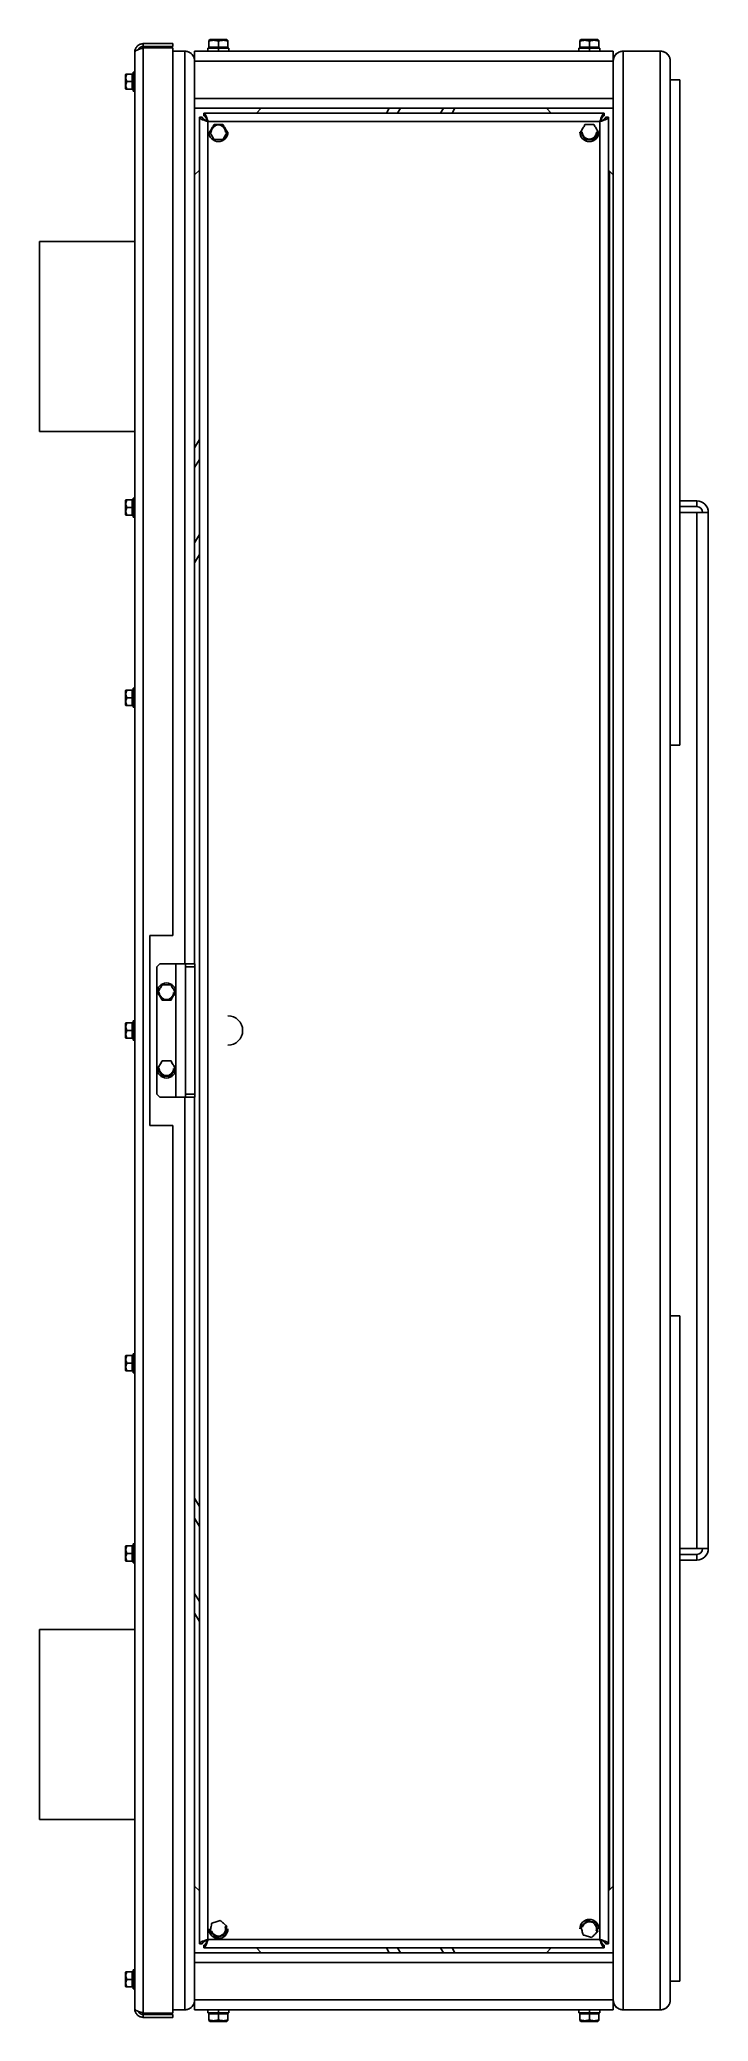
# Paper-space layout '_Destra' of a CAD drawing. Header units: millimetres. Extents: x -136 to 216, y -521 to 521.
import ezdxf

# ---------------------------------------------------------------- set-up
doc = ezdxf.new("R2010")
doc.units = ezdxf.units.MM

psp = doc.layouts.new('_Destra')

# ---------------------------------------------------------------- linework, layer by layer
at = {"color": 7, "linetype": 'Continuous', "lineweight": 25}
for p, q in [((-85.8, -514.5), (-85.8, 514.5)), ((-81.3, 519), (-81.3, 517.5)), ((-81.3, 519), (-65.8, 519)), ((-81.3, 517.5), (-65.8, 517.5)), ((-81.3, -516.8), (-81.3, 516.8)), ((-81.3, 516.8), (-65.8, 516.8)), ((-65.8, 517.5), (-65.8, 519)), ((-65.8, 516.8), (-65.8, 50)), ((-59.5, 515), (-65.8, 515)), ((-59.5, 515), (-59.5, 35)), ((-54.3, 515), (-54.3, 35)), ((-54.3, 515), (165.7, 515)), ((-47.3, 516.6), (-47.3, 515)), ((-36.3, 516.6), (-47.3, 516.6)), ((-46.1, 521.1), (-46.8, 520.7)), ((-46.8, 520.7), (-46.8, 517.1)), ((-46.8, 517.1), (-36.8, 517.1)), ((-37.4, 521.1), (-46.1, 521.1)), ((-45.8, 517.1), (-45.8, 516.6)), ((-41.8, 521.1), (-41.8, 515)), ((-37.8, 516.6), (-37.8, 517.1)), ((-36.8, 520.7), (-37.4, 521.1)), ((-36.8, 520.7), (-36.8, 517.1)), ((-36.3, 515), (-36.3, 516.6)), ((147.7, 515), (147.7, 516.6)), ((158.7, 516.6), (147.7, 516.6)), ((148.9, 521.1), (148.2, 520.7)), ((148.2, 520.7), (148.2, 517.1)), ((148.2, 517.1), (158.2, 517.1)), ((157.6, 521.1), (148.9, 521.1)), ((149.2, 517.1), (149.2, 516.6)), ((153.2, 521.1), (153.2, 515)), ((157.2, 516.6), (157.2, 517.1)), ((158.2, 520.7), (157.6, 521.1)), ((158.2, 520.7), (158.2, 517.1)), ((158.7, 515), (158.7, 516.6)), ((165.7, 515), (165.7, -515)), ((170.9, 515), (190.5, 515)), ((170.9, 515), (170.9, -515)), ((190.5, 515), (190.5, -515)), ((-90.4, 503), (-90.6, 502.8)), ((-90.6, 502.8), (-90.6, 495.2)), ((-90.4, 503), (-87.1, 503)), ((-87.1, 495), (-87.1, 503)), ((-86.6, 502), (-87.1, 502)), ((-85.8, 504), (-86.6, 504)), ((-86.6, 504), (-86.6, 494)), ((-54.3, 509.8), (165.7, 509.8)), ((195.7, 509.8), (195.7, -509.8)), ((-90.6, 499), (-86.6, 499)), ((-90.6, 495.2), (-90.4, 495)), ((-90.4, 495), (-87.1, 495)), ((-87.1, 496), (-86.6, 496)), ((-85.8, 496.3), (-86.6, 496.3)), ((-86.6, 494), (-85.8, 494)), ((-54.3, 490.2), (165.7, 490.2)), ((200.7, 500), (195.7, 500)), ((200.7, 500), (200.7, 150)), ((-54.3, 485), (165.7, 485)), ((-51.8, -480.3), (-51.8, 480.3)), ((-51.8, 480.3), (-50.3, 480.3)), ((161, 482.5), (-49.5, 482.5)), ((-49.5, 482.5), (-49.5, 481)), ((-21.8, 482.5), (-19.3, 485)), ((46.5, 482.5), (47.9, 485)), ((52.4, 482.5), (53.9, 485)), ((75, 482.5), (76.5, 485)), ((81, 482.5), (82.4, 485)), ((130.7, 485), (133.2, 482.5)), ((161, 482.5), (161, 481)), ((163.2, 480.3), (161.7, 480.3)), ((163.2, -480.3), (163.2, 480.3)), ((-47.3, 478), (-47.3, -478)), ((158.7, 478), (-47.3, 478)), ((-45.5, 472.5), (-46.4, 472.5)), ((-38, 472.5), (-37.1, 472.5)), ((149.5, 472.5), (148.6, 472.5)), ((157, 472.5), (157.9, 472.5)), ((158.7, -478), (158.7, 478)), ((-54.3, 450), (-51.8, 452.5)), ((163.2, 452.5), (165.7, 450)), ((163.7, 452), (163.7, -452)), ((-135.8, 415), (-135.8, 315)), ((-135.8, 415), (-85.8, 415)), ((163.2, 345), (163.7, 345)), ((-135.8, 315), (-85.8, 315)), ((-54.3, 306.4), (-51.8, 310.8)), ((-54.3, 296), (-51.8, 300.3)), ((-90.4, 279), (-90.6, 278.8)), ((-90.6, 278.8), (-90.6, 271.2)), ((-90.6, 275), (-86.6, 275)), ((-90.6, 271.2), (-90.4, 271)), ((-90.4, 279), (-87.1, 279)), ((-90.4, 271), (-87.1, 271)), ((-87.1, 271), (-87.1, 279)), ((-86.6, 278), (-87.1, 278)), ((-87.1, 272), (-86.6, 272)), ((-85.8, 280), (-86.6, 280)), ((-86.6, 280), (-86.6, 270)), ((-85.8, 272.3), (-86.6, 272.3)), ((200.7, 278.5), (209.7, 278.5)), ((200.7, 275.5), (209.7, 275.5)), ((215.7, 272.5), (200.7, 272.5)), ((209.7, 275.5), (209.7, 278.5)), ((209.7, 272.5), (209.7, -272.5)), ((215.7, 272.5), (215.7, -272.5)), ((-86.6, 270), (-85.8, 270)), ((-54.3, 256.5), (-51.8, 260.9)), ((-54.3, 246), (-51.8, 250.4)), ((-90.4, 179), (-90.6, 178.8)), ((-90.6, 178.8), (-90.6, 171.2)), ((-90.4, 179), (-87.1, 179)), ((-87.1, 171), (-87.1, 179)), ((-86.6, 178), (-87.1, 178)), ((-85.8, 180), (-86.6, 180)), ((-86.6, 180), (-86.6, 170)), ((-90.6, 175), (-86.6, 175)), ((-90.6, 171.2), (-90.4, 171)), ((-90.4, 171), (-87.1, 171)), ((-87.1, 172), (-86.6, 172)), ((-85.8, 172.3), (-86.6, 172.3)), ((-86.6, 170), (-85.8, 170)), ((200.7, 150), (195.7, 150)), ((-65.8, 50), (-77.8, 50)), ((-77.8, 50), (-77.8, -50)), ((-72.6, 35), (-74.1, 33.5)), ((-74.1, -33.5), (-74.1, 33.5)), ((-72.6, 35), (-54.1, 35)), ((-64.1, -35), (-64.1, 35)), ((-59.1, -35), (-59.1, 35)), ((-54.1, 33.5), (-59.1, 33.5)), ((-54.1, -35), (-54.1, 35)), ((-72.8, 20), (-73.7, 20)), ((-65.3, 20), (-64.4, 20)), ((-90.4, 4), (-90.6, 3.8)), ((-90.6, 3.8), (-90.6, -3.8)), ((-90.4, 4), (-87.1, 4)), ((-87.1, -4), (-87.1, 4)), ((-86.6, 3), (-87.1, 3)), ((-85.8, 5), (-86.6, 5)), ((-86.6, 5), (-86.6, -5)), ((-90.6, 0), (-86.6, 0)), ((-90.6, -3.8), (-90.4, -4)), ((-90.4, -4), (-87.1, -4)), ((-87.1, -3), (-86.6, -3)), ((-85.8, -2.7), (-86.6, -2.7)), ((-86.6, -5), (-85.8, -5)), ((-72.8, -20), (-73.7, -20)), ((-65.3, -20), (-64.4, -20)), ((-74.1, -33.5), (-72.6, -35)), ((-72.6, -35), (-54.1, -35)), ((-59.5, -35), (-59.5, -515)), ((-59.1, -33.5), (-54.1, -33.5)), ((-54.3, -35), (-54.3, -515)), ((-77.8, -50), (-65.8, -50)), ((-65.8, -50), (-65.8, -516.8)), ((200.7, -150), (195.7, -150)), ((200.7, -150), (200.7, -500)), ((-90.4, -171), (-90.6, -171.2)), ((-90.6, -171.2), (-90.6, -178.8)), ((-90.6, -175), (-86.6, -175)), ((-90.4, -171), (-87.1, -171)), ((-87.1, -179), (-87.1, -171)), ((-86.6, -172), (-87.1, -172)), ((-85.8, -170), (-86.6, -170)), ((-86.6, -170), (-86.6, -180)), ((-90.6, -178.8), (-90.4, -179)), ((-90.4, -179), (-87.1, -179)), ((-87.1, -178), (-86.6, -178)), ((-85.8, -177.7), (-86.6, -177.7)), ((-86.6, -180), (-85.8, -180)), ((-54.3, -246), (-51.8, -250.4)), ((-54.3, -256.5), (-51.8, -260.9)), ((-85.8, -270), (-86.6, -270)), ((-86.6, -270), (-86.6, -280)), ((-90.4, -271), (-90.6, -271.2)), ((-90.6, -271.2), (-90.6, -278.8)), ((-90.6, -275), (-86.6, -275)), ((-90.6, -278.8), (-90.4, -279)), ((-90.4, -271), (-87.1, -271)), ((-90.4, -279), (-87.1, -279)), ((-87.1, -279), (-87.1, -271)), ((-86.6, -272), (-87.1, -272)), ((-87.1, -278), (-86.6, -278)), ((-85.8, -277.7), (-86.6, -277.7)), ((-86.6, -280), (-85.8, -280)), ((215.7, -272.5), (200.7, -272.5)), ((209.7, -275.5), (200.7, -275.5)), ((209.7, -278.5), (200.7, -278.5)), ((209.7, -275.5), (209.7, -278.5)), ((-54.3, -296), (-51.8, -300.3)), ((-54.3, -306.4), (-51.8, -310.8)), ((-135.8, -315), (-135.8, -415)), ((-135.8, -315), (-85.8, -315)), ((163.2, -345), (163.7, -345)), ((163.2, -346.2), (163.7, -346.2)), ((-135.8, -415), (-85.8, -415)), ((-51.8, -452.5), (-54.3, -450)), ((165.7, -450), (163.2, -452.5)), ((-47.3, -478), (158.7, -478)), ((-45.3, -473.7), (-46.1, -474)), ((-38.2, -471.3), (-37.4, -471)), ((149.6, -471.5), (148.8, -471.2)), ((156.8, -473.6), (157.7, -473.8)), ((-54.3, -485), (165.7, -485)), ((-51.8, -480.3), (-50.3, -480.3)), ((-49.5, -482.5), (-49.5, -481)), ((-49.5, -482.5), (161, -482.5)), ((-19.3, -485), (-21.8, -482.5)), ((46.5, -482.5), (47.9, -485)), ((52.4, -482.5), (53.9, -485)), ((75, -482.5), (76.5, -485)), ((81, -482.5), (82.4, -485)), ((133.2, -482.5), (130.7, -485)), ((161, -482.5), (161, -481)), ((163.2, -480.3), (161.7, -480.3)), ((-90.4, -495), (-90.6, -495.2)), ((-90.6, -495.2), (-90.6, -502.8)), ((-90.6, -499), (-86.6, -499)), ((-90.4, -495), (-87.1, -495)), ((-87.1, -503), (-87.1, -495)), ((-86.6, -496), (-87.1, -496)), ((-85.8, -494), (-86.6, -494)), ((-86.6, -494), (-86.6, -504)), ((-54.3, -490.2), (165.7, -490.2)), ((200.7, -500), (195.7, -500)), ((-90.6, -502.8), (-90.4, -503)), ((-90.4, -503), (-87.1, -503)), ((-87.1, -502), (-86.6, -502)), ((-85.8, -501.7), (-86.6, -501.7)), ((-86.6, -504), (-85.8, -504)), ((-54.3, -509.8), (165.7, -509.8)), ((-81.3, -516.8), (-65.8, -516.8)), ((-81.3, -519), (-81.3, -517.5)), ((-81.3, -517.5), (-65.8, -517.5)), ((-65.8, -519), (-81.3, -519)), ((-59.5, -515), (-65.8, -515)), ((-65.8, -517.5), (-65.8, -519)), ((-54.3, -515), (165.7, -515)), ((-47.3, -515), (-47.3, -516.6)), ((-47.3, -516.6), (-36.3, -516.6)), ((-46.8, -520.7), (-46.8, -517.1)), ((-36.8, -517.1), (-46.8, -517.1)), ((-46.8, -520.7), (-46.1, -521.1)), ((-45.8, -516.6), (-45.8, -517.1)), ((-41.8, -521.1), (-41.8, -515)), ((-37.8, -517.1), (-37.8, -516.6)), ((-37.4, -521.1), (-36.8, -520.7)), ((-36.8, -520.7), (-36.8, -517.1)), ((-36.3, -516.6), (-36.3, -515)), ((147.7, -515), (147.7, -516.6)), ((147.7, -516.6), (158.7, -516.6)), ((148.2, -520.7), (148.2, -517.1)), ((158.2, -517.1), (148.2, -517.1)), ((148.2, -520.7), (148.9, -521.1)), ((149.2, -516.6), (149.2, -517.1)), ((153.2, -521.1), (153.2, -515)), ((157.2, -517.1), (157.2, -516.6)), ((157.6, -521.1), (158.2, -520.7)), ((158.2, -520.7), (158.2, -517.1)), ((158.7, -516.6), (158.7, -515)), ((190.5, -515), (170.9, -515)), ((-46.1, -521.1), (-37.4, -521.1)), ((148.9, -521.1), (157.6, -521.1))]:
    psp.add_line(p, q, dxfattribs=at)
for centre, radius, start, end in [((-41.8, 472.5), 5, 180, 360), ((-41.8, 472.5), 3.75, 0, 180), ((153.2, 472.5), 5, 180, 360), ((153.2, 472.5), 3.75, 180, 0), ((209.7, 272.5), 6, 0, 90), ((209.7, 272.5), 3, 0, 90), ((-69.1, 20), 5, 360, 180), ((-69.1, 20), 3.75, 180, 0), ((-36.8, 0), 7.75, 270, 90), ((-69.1, -20), 5, 180, 360), ((-69.1, -20), 3.75, 180, 0), ((209.7, -272.5), 3, 270, 0), ((209.7, -272.5), 6, 270, 0), ((153.2, -472.5), 5, 360, 180), ((153.2, -472.5), 3.75, 343.7651, 163.7651), ((-41.8, -472.5), 5, 180, 360), ((-41.8, -472.5), 3.75, 198.5365, 18.5365)]:
    psp.add_arc(centre, radius, start, end, dxfattribs=at)
for points in [[(-81.3, 519), (-81.8, 518.9), (-83, 518.8), (-84.5, 517.8), (-85.6, 516.3), (-85.7, 515.1), (-85.8, 514.5)], [(-85.8, 514.5), (-85.7, 514.7), (-85.6, 515.1), (-84.5, 515.6), (-83, 516.2), (-81.8, 516.6), (-81.3, 516.8)], [(-51.8, 480.3), (-51.7, 480.1), (-51.6, 479.7), (-50.5, 479.1), (-49, 478.6), (-47.8, 478.2), (-47.3, 478)], [(-50.3, 480.3), (-50.2, 480.1), (-50.1, 479.7), (-49.4, 479.1), (-48.4, 478.6), (-47.6, 478.2), (-47.3, 478)], [(-47.3, 478), (-47.4, 478.6), (-47.8, 479.8), (-48.4, 481.3), (-49, 482.3), (-49.4, 482.4), (-49.5, 482.5)], [(-47.3, 478), (-47.4, 478.4), (-47.8, 479.2), (-48.4, 480.2), (-49, 480.9), (-49.4, 481), (-49.5, 481)], [(161, 482.5), (160.8, 482.4), (160.5, 482.3), (159.9, 481.3), (159.3, 479.8), (158.9, 478.6), (158.7, 478)], [(161, 481), (160.8, 481), (160.5, 480.9), (159.9, 480.2), (159.3, 479.2), (158.9, 478.4), (158.7, 478)], [(158.7, 478), (159.3, 478.2), (160.5, 478.6), (162, 479.1), (163, 479.7), (163.2, 480.1), (163.2, 480.3)], [(158.7, 478), (159.1, 478.2), (159.9, 478.6), (160.9, 479.1), (161.6, 479.7), (161.7, 480.1), (161.7, 480.3)], [(-47.3, -478), (-47.8, -478.2), (-49, -478.6), (-50.5, -479.1), (-51.6, -479.7), (-51.7, -480.1), (-51.8, -480.3)], [(-47.3, -478), (-47.6, -478.2), (-48.4, -478.6), (-49.4, -479.1), (-50.1, -479.7), (-50.2, -480.1), (-50.3, -480.3)], [(-49.5, -482.5), (-49.4, -482.4), (-49, -482.3), (-48.4, -481.3), (-47.8, -479.8), (-47.4, -478.6), (-47.3, -478)], [(-49.5, -481), (-49.4, -481), (-49, -480.9), (-48.4, -480.2), (-47.8, -479.2), (-47.4, -478.4), (-47.3, -478)], [(163.2, -480.3), (163.2, -480.1), (163, -479.7), (162, -479.1), (160.5, -478.6), (159.3, -478.2), (158.7, -478)], [(161.7, -480.3), (161.7, -480.1), (161.6, -479.7), (160.9, -479.1), (159.9, -478.6), (159.1, -478.2), (158.7, -478)], [(158.7, -478), (158.9, -478.6), (159.3, -479.8), (159.9, -481.3), (160.5, -482.3), (160.8, -482.4), (161, -482.5)], [(158.7, -478), (158.9, -478.4), (159.3, -479.2), (159.9, -480.2), (160.5, -480.9), (160.8, -481), (161, -481)], [(-81.3, -516.8), (-81.8, -516.6), (-83, -516.2), (-84.5, -515.6), (-85.6, -515.1), (-85.7, -514.7), (-85.8, -514.5)], [(-85.8, -514.5), (-85.7, -515.1), (-85.6, -516.3), (-84.5, -517.8), (-83, -518.8), (-81.8, -518.9), (-81.3, -519)]]:
    psp.add_open_spline(points, degree=3, dxfattribs=at)
for points, knots in [([(-81.3, 517.5), (-81.6, 517.5), (-82.4, 517.4), (-83.4, 516.7), (-83.7, 516.1), (-83.9, 515.9)], [0, 0, 0, 0, 0.359996, 0.719991, 1, 1, 1, 1]), ([(-59.5, 515), (-59, 515), (-57.9, 514.9), (-56.5, 514.2), (-55.3, 513), (-54.4, 511.5), (-54.3, 510.4), (-54.3, 509.8)], [0, 0, 0, 0, 0.146754, 0.316126, 0.510248, 0.757793, 1, 1, 1, 1]), ([(-54.3, 509.8), (-54.3, 510.3), (-54.4, 511.2), (-55, 512.6), (-56, 513.8), (-57.1, 514.5), (-58.3, 514.9), (-59.1, 515), (-59.5, 515)], [0, 0, 0, 0, 0.204354, 0.415712, 0.616815, 0.759332, 0.886228, 1, 1, 1, 1]), ([(-46.8, 520.3), (-45.9, 520.5), (-44.3, 521), (-42.6, 520.5), (-41.8, 520.3)], [0, 0, 0, 0, 0.499067, 1, 1, 1, 1]), ([(-41.8, 520.3), (-40.9, 520.5), (-39.3, 521), (-37.6, 520.5), (-36.8, 520.3)], [0, 0, 0, 0, 0.499067, 1, 1, 1, 1]), ([(148.2, 520.3), (149.1, 520.5), (150.7, 521), (152.4, 520.5), (153.2, 520.3)], [0, 0, 0, 0, 0.499067, 1, 1, 1, 1]), ([(153.2, 520.3), (154.1, 520.5), (155.7, 521), (157.4, 520.5), (158.2, 520.3)], [0, 0, 0, 0, 0.499067, 1, 1, 1, 1]), ([(170.9, 515), (170.5, 515), (169.4, 514.9), (168, 514.2), (166.7, 513), (165.9, 511.5), (165.8, 510.4), (165.7, 509.8)], [0, 0, 0, 0, 0.146754, 0.316126, 0.510248, 0.757793, 1, 1, 1, 1]), ([(165.7, 509.8), (165.8, 510.3), (165.9, 511.2), (166.5, 512.6), (167.5, 513.8), (168.6, 514.5), (169.8, 514.9), (170.6, 515), (170.9, 515)], [0, 0, 0, 0, 0.204354, 0.415712, 0.616815, 0.759332, 0.886228, 1, 1, 1, 1]), ([(195.7, 509.8), (195.7, 510.3), (195.6, 511.2), (195, 512.6), (194, 513.8), (192.9, 514.5), (191.7, 514.9), (190.9, 515), (190.5, 515)], [0, 0, 0, 0, 0.204354, 0.415712, 0.616815, 0.759332, 0.886228, 1, 1, 1, 1]), ([(190.5, 515), (191, 515), (192.1, 514.9), (193.5, 514.2), (194.7, 513), (195.6, 511.5), (195.7, 510.4), (195.7, 509.8)], [0, 0, 0, 0, 0.146754, 0.316126, 0.510248, 0.757793, 1, 1, 1, 1]), ([(-90.1, 499), (-90.2, 499.7), (-90.6, 501), (-90.2, 502.3), (-90.1, 503)], [0, 0, 0, 0, 0.499067, 1, 1, 1, 1]), ([(-90.1, 495), (-90.2, 495.7), (-90.6, 497), (-90.2, 498.3), (-90.1, 499)], [0, 0, 0, 0, 0.499067, 1, 1, 1, 1]), ([(-44.1, 476.5), (-44.4, 475.8), (-45.2, 474.5), (-46, 473.2), (-46.4, 472.5)], [0, 0, 0, 0, 0.499067, 1, 1, 1, 1]), ([(-46.4, 472.5), (-46, 471.8), (-45.2, 470.5), (-44.4, 469.2), (-44.1, 468.5)], [0, 0, 0, 0, 0.499067, 1, 1, 1, 1]), ([(-39.4, 476.5), (-40.2, 476.5), (-41.8, 476.5), (-43.3, 476.5), (-44.1, 476.5)], [0, 0, 0, 0, 0.500142, 1, 1, 1, 1]), ([(-37.1, 472.5), (-37.5, 473.2), (-38.3, 474.5), (-39.1, 475.8), (-39.4, 476.5)], [0, 0, 0, 0, 0.499067, 1, 1, 1, 1]), ([(-39.4, 468.5), (-39.1, 469.2), (-38.3, 470.5), (-37.5, 471.8), (-37.1, 472.5)], [0, 0, 0, 0, 0.499067, 1, 1, 1, 1]), ([(150.9, 476.5), (150.6, 475.8), (149.8, 474.5), (149, 473.2), (148.6, 472.5)], [0, 0, 0, 0, 0.499067, 1, 1, 1, 1]), ([(148.6, 472.5), (149, 471.8), (149.8, 470.5), (150.6, 469.2), (150.9, 468.5)], [0, 0, 0, 0, 0.499067, 1, 1, 1, 1]), ([(155.6, 476.5), (154.8, 476.5), (153.2, 476.5), (151.7, 476.5), (150.9, 476.5)], [0, 0, 0, 0, 0.500142, 1, 1, 1, 1]), ([(157.9, 472.5), (157.5, 473.2), (156.7, 474.5), (155.9, 475.8), (155.6, 476.5)], [0, 0, 0, 0, 0.499067, 1, 1, 1, 1]), ([(155.6, 468.5), (155.9, 469.2), (156.7, 470.5), (157.5, 471.8), (157.9, 472.5)], [0, 0, 0, 0, 0.499067, 1, 1, 1, 1]), ([(-44.1, 468.5), (-43.3, 468.5), (-41.8, 468.5), (-40.2, 468.5), (-39.4, 468.5)], [0, 0, 0, 0, 0.499858, 1, 1, 1, 1]), ([(150.9, 468.5), (151.7, 468.5), (153.2, 468.5), (154.8, 468.5), (155.6, 468.5)], [0, 0, 0, 0, 0.499858, 1, 1, 1, 1]), ([(-90.1, 275), (-90.2, 275.7), (-90.6, 277), (-90.2, 278.3), (-90.1, 279)], [0, 0, 0, 0, 0.499067, 1, 1, 1, 1]), ([(-90.1, 271), (-90.2, 271.7), (-90.6, 273), (-90.2, 274.3), (-90.1, 275)], [0, 0, 0, 0, 0.499067, 1, 1, 1, 1]), ([(-90.1, 175), (-90.2, 175.7), (-90.6, 177), (-90.2, 178.3), (-90.1, 179)], [0, 0, 0, 0, 0.499067, 1, 1, 1, 1]), ([(-90.1, 171), (-90.2, 171.7), (-90.6, 173), (-90.2, 174.3), (-90.1, 175)], [0, 0, 0, 0, 0.499067, 1, 1, 1, 1]), ([(-71.4, 24), (-71.7, 23.3), (-72.5, 22), (-73.3, 20.7), (-73.7, 20)], [0, 0, 0, 0, 0.499067, 1, 1, 1, 1]), ([(-66.7, 24), (-67.5, 24), (-69.1, 24), (-70.6, 24), (-71.4, 24)], [0, 0, 0, 0, 0.500142, 1, 1, 1, 1]), ([(-64.4, 20), (-64.8, 20.7), (-65.6, 22), (-66.4, 23.3), (-66.7, 24)], [0, 0, 0, 0, 0.499067, 1, 1, 1, 1]), ([(-73.7, 20), (-73.3, 19.3), (-72.5, 18), (-71.7, 16.7), (-71.4, 16)], [0, 0, 0, 0, 0.499067, 1, 1, 1, 1]), ([(-71.4, 16), (-70.6, 16), (-69.1, 16), (-67.5, 16), (-66.7, 16)], [0, 0, 0, 0, 0.499858, 1, 1, 1, 1]), ([(-66.7, 16), (-66.4, 16.7), (-65.6, 18), (-64.8, 19.3), (-64.4, 20)], [0, 0, 0, 0, 0.499067, 1, 1, 1, 1]), ([(-90.1, 0), (-90.2, 0.7), (-90.6, 2), (-90.2, 3.3), (-90.1, 4)], [0, 0, 0, 0, 0.499067, 1, 1, 1, 1]), ([(-90.1, -4), (-90.2, -3.3), (-90.6, -2), (-90.2, -0.7), (-90.1, 0)], [0, 0, 0, 0, 0.499067, 1, 1, 1, 1]), ([(-71.4, -16), (-71.7, -16.7), (-72.5, -18), (-73.3, -19.3), (-73.7, -20)], [0, 0, 0, 0, 0.499067, 1, 1, 1, 1]), ([(-73.7, -20), (-73.3, -20.7), (-72.5, -22), (-71.7, -23.3), (-71.4, -24)], [0, 0, 0, 0, 0.499067, 1, 1, 1, 1]), ([(-66.7, -16), (-67.5, -16), (-69.1, -16), (-70.6, -16), (-71.4, -16)], [0, 0, 0, 0, 0.500142, 1, 1, 1, 1]), ([(-64.4, -20), (-64.8, -19.3), (-65.6, -18), (-66.4, -16.7), (-66.7, -16)], [0, 0, 0, 0, 0.499067, 1, 1, 1, 1]), ([(-66.7, -24), (-66.4, -23.3), (-65.6, -22), (-64.8, -20.7), (-64.4, -20)], [0, 0, 0, 0, 0.499067, 1, 1, 1, 1]), ([(-71.4, -24), (-70.6, -24), (-69.1, -24), (-67.5, -24), (-66.7, -24)], [0, 0, 0, 0, 0.499858, 1, 1, 1, 1]), ([(-90.1, -175), (-90.2, -174.3), (-90.6, -173), (-90.2, -171.7), (-90.1, -171)], [0, 0, 0, 0, 0.499067, 1, 1, 1, 1]), ([(-90.1, -179), (-90.2, -178.3), (-90.6, -177), (-90.2, -175.7), (-90.1, -175)], [0, 0, 0, 0, 0.499067, 1, 1, 1, 1]), ([(-90.1, -275), (-90.2, -274.3), (-90.6, -273), (-90.2, -271.7), (-90.1, -271)], [0, 0, 0, 0, 0.499067, 1, 1, 1, 1]), ([(-90.1, -279), (-90.2, -278.3), (-90.6, -277), (-90.2, -275.7), (-90.1, -275)], [0, 0, 0, 0, 0.499067, 1, 1, 1, 1]), ([(-40.8, -468), (-41.6, -468.2), (-43, -468.7), (-44.5, -469.2), (-45.2, -469.4)], [0, 0, 0, 0, 0.499858, 1, 1, 1, 1]), ([(-37.4, -471), (-38, -470.5), (-39.1, -469.5), (-40.3, -468.5), (-40.8, -468)], [0, 0, 0, 0, 0.499067, 1, 1, 1, 1]), ([(152.1, -468), (151.6, -468.5), (150.5, -469.6), (149.4, -470.7), (148.8, -471.2)], [0, 0, 0, 0, 0.4990673, 1, 1, 1, 1]), ([(156.6, -469.3), (155.8, -469.1), (154.4, -468.7), (152.9, -468.2), (152.1, -468)], [0, 0, 0, 0, 0.500142, 1, 1, 1, 1]), ([(-45.2, -469.4), (-45.4, -470.2), (-45.7, -471.7), (-46, -473.2), (-46.1, -474)], [0, 0, 0, 0, 0.499067, 1, 1, 1, 1]), ([(-46.1, -474), (-45.6, -474.5), (-44.4, -475.5), (-43.3, -476.5), (-42.7, -477)], [0, 0, 0, 0, 0.499067, 1, 1, 1, 1]), ([(-42.7, -477), (-41.9, -476.8), (-40.5, -476.3), (-39, -475.8), (-38.3, -475.6)], [0, 0, 0, 0, 0.500142, 1, 1, 1, 1]), ([(-38.3, -475.6), (-38.1, -474.8), (-37.8, -473.3), (-37.5, -471.8), (-37.4, -471)], [0, 0, 0, 0, 0.499067, 1, 1, 1, 1]), ([(148.8, -471.2), (149, -472), (149.4, -473.5), (149.7, -474.9), (149.9, -475.7)], [0, 0, 0, 0, 0.499067, 1, 1, 1, 1]), ([(149.9, -475.7), (150.6, -475.9), (152.1, -476.3), (153.6, -476.8), (154.3, -477)], [0, 0, 0, 0, 0.499858, 1, 1, 1, 1]), ([(154.3, -477), (154.9, -476.5), (156, -475.4), (157.1, -474.3), (157.7, -473.8)], [0, 0, 0, 0, 0.499067, 1, 1, 1, 1]), ([(157.7, -473.8), (157.5, -473), (157.1, -471.6), (156.8, -470.1), (156.6, -469.3)], [0, 0, 0, 0, 0.499067, 1, 1, 1, 1]), ([(-90.1, -499), (-90.2, -498.3), (-90.6, -497), (-90.2, -495.7), (-90.1, -495)], [0, 0, 0, 0, 0.499067, 1, 1, 1, 1]), ([(-90.1, -503), (-90.2, -502.3), (-90.6, -501), (-90.2, -499.7), (-90.1, -499)], [0, 0, 0, 0, 0.499067, 1, 1, 1, 1]), ([(-54.3, -509.8), (-54.3, -510.3), (-54.4, -511.3), (-55, -512.6), (-56, -513.8), (-57.1, -514.5), (-58.3, -514.9), (-59.1, -515), (-59.5, -515)], [0, 0, 0, 0, 0.204354, 0.415712, 0.616815, 0.759332, 0.886228, 1, 1, 1, 1]), ([(-59.5, -515), (-59, -515), (-57.9, -514.9), (-56.5, -514.2), (-55.3, -513), (-54.4, -511.5), (-54.3, -510.4), (-54.3, -509.8)], [0, 0, 0, 0, 0.146754, 0.316126, 0.510248, 0.757793, 1, 1, 1, 1]), ([(170.9, -515), (170.5, -515), (169.4, -514.9), (168, -514.2), (166.7, -513), (165.9, -511.5), (165.8, -510.4), (165.7, -509.8)], [0, 0, 0, 0, 0.146754, 0.316126, 0.510248, 0.757793, 1, 1, 1, 1]), ([(165.7, -509.8), (165.8, -510.3), (165.9, -511.3), (166.5, -512.6), (167.5, -513.8), (168.6, -514.5), (169.8, -514.9), (170.6, -515), (170.9, -515)], [0, 0, 0, 0, 0.204354, 0.415712, 0.616815, 0.759332, 0.886228, 1, 1, 1, 1]), ([(195.7, -509.8), (195.7, -510.3), (195.6, -511.3), (195, -512.6), (194, -513.8), (192.9, -514.5), (191.7, -514.9), (190.9, -515), (190.5, -515)], [0, 0, 0, 0, 0.2043541, 0.4157119, 0.616815, 0.7593317, 0.8862285, 1, 1, 1, 1]), ([(190.5, -515), (191, -515), (192.1, -514.9), (193.5, -514.2), (194.7, -513), (195.6, -511.5), (195.7, -510.4), (195.7, -509.8)], [0, 0, 0, 0, 0.146754, 0.316126, 0.510248, 0.757793, 1, 1, 1, 1]), ([(-83.9, -515.9), (-83.7, -516.1), (-83.4, -516.7), (-82.4, -517.4), (-81.6, -517.5), (-81.3, -517.5)], [0, 0, 0, 0, 0.280009, 0.640004, 1, 1, 1, 1]), ([(-41.8, -520.3), (-42.6, -520.5), (-44.3, -521), (-45.9, -520.5), (-46.8, -520.3)], [0, 0, 0, 0, 0.499067, 1, 1, 1, 1]), ([(-36.8, -520.3), (-37.6, -520.5), (-39.3, -521), (-40.9, -520.5), (-41.8, -520.3)], [0, 0, 0, 0, 0.499067, 1, 1, 1, 1]), ([(153.2, -520.3), (152.4, -520.5), (150.7, -521), (149.1, -520.5), (148.2, -520.3)], [0, 0, 0, 0, 0.499067, 1, 1, 1, 1]), ([(158.2, -520.3), (157.4, -520.5), (155.7, -521), (154.1, -520.5), (153.2, -520.3)], [0, 0, 0, 0, 0.499067, 1, 1, 1, 1])]:
    psp.add_open_spline(points, degree=3, knots=knots, dxfattribs=at)

doc.saveas('drawing.dxf')
